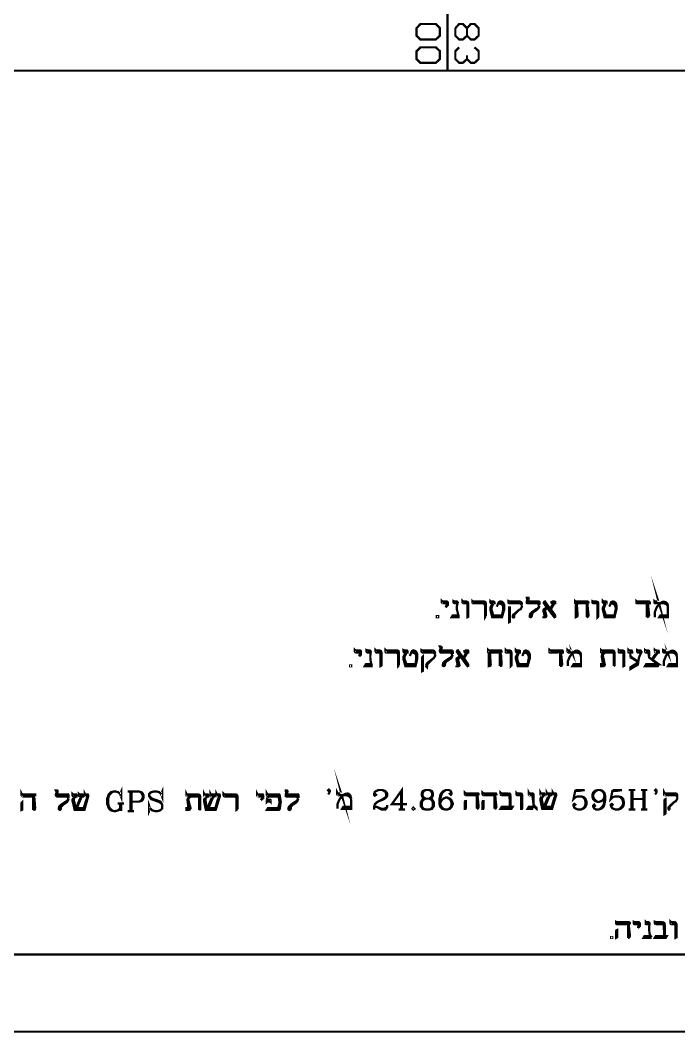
# Model space of a CAD drawing. Extents: x -6935 to 6681, y -4073 to 3778.
# Drawn here: x 3081 to 4797, y -4073 to -1435 of the extents above; entities that cross this region are included whole.
import ezdxf

# ---------------------------------------------------------------- set-up
doc = ezdxf.new("R2010")
doc.units = 0
doc.header["$MEASUREMENT"] = 0

# ---------------------------------------------------------------- blocks, each defined once
blk = doc.blocks.new('Map')
at = {"color": 0, "const_width": 0.01}
for points in [[(17.923294, 0), (17.923294, 13.33501), (0, 13.33501), (0, 0), (17.923294, 0)], [(17.58166, 0.34169), (17.58166, 12.99331), (0.3433, 12.99331), (0.3433, 0.34169), (17.58166, 0.34169)], [(17.58166, 0.34169), (17.58166, 12.99331), (0.3433, 12.99331), (0.3433, 0.34169), (17.58166, 0.34169)], [(17.176657, 4.255), (17.176657, 8.61831), (11.75663, 8.61831), (11.75663, 4.255), (17.176657, 4.255)], [(13.56495, 4.44336), (13.58166, 4.46169), (13.64996, 4.46169), (13.6683, 4.44336), (13.6683, 4.41), (13.64996, 4.39334), (13.58166, 4.39334), (13.56495, 4.41), (13.56495, 4.44336)], [(13.56495, 4.34169), (13.58166, 4.35834), (13.64996, 4.35834), (13.6683, 4.34169), (13.6683, 4.30669), (13.64996, 4.28998), (13.58166, 4.28998), (13.56495, 4.30669), (13.56495, 4.34169)], [(14.63998, 1.89165), (14.6383, 1.8967), (14.62164, 1.8967), (14.61996, 1.89833), (14.61828, 1.90001), (14.61828, 1.90668), (14.61996, 1.905), (14.63163, 1.905), (14.63499, 1.90332), (14.6383, 1.89833), (14.63998, 1.89165)], [(13.78999, 1.83501), (13.78999, 1.8967), (13.77166, 1.8967), (13.76998, 1.89833), (13.7683, 1.90001), (13.7683, 1.90668), (13.76998, 1.905), (13.78495, 1.905), (13.79162, 1.90169), (13.7933, 1.8967), (13.7933, 1.83669), (13.78999, 1.83501)], [(13.97831, 1.87836), (13.97831, 1.815), (13.97494, 1.81337), (13.97494, 1.87836), (13.97831, 1.87836)], [(14.36666, 1.83501), (14.36666, 1.8967), (14.34831, 1.8967), (14.34495, 1.89833), (14.34332, 1.90001), (14.34332, 1.90668), (14.34663, 1.905), (14.3616, 1.905), (14.36828, 1.90169), (14.36996, 1.8967), (14.36996, 1.84001), (14.36828, 1.83669), (14.36666, 1.83501)], [(13.65995, 1.83501), (13.65995, 1.84001), (13.65495, 1.84001), (13.65495, 1.83501), (13.65995, 1.83501)], [(14.25495, 1.67502), (14.25331, 1.67833), (14.23828, 1.67833), (14.23498, 1.68001), (14.2333, 1.68332), (14.2333, 1.69), (14.23498, 1.68837), (14.24664, 1.68837), (14.25163, 1.68501), (14.25331, 1.68169), (14.25495, 1.67502)], [(14.67828, 1.67502), (14.67666, 1.67833), (14.66163, 1.67833), (14.65833, 1.68001), (14.65664, 1.68332), (14.65664, 1.69), (14.65995, 1.68837), (14.66998, 1.68837), (14.67498, 1.68501), (14.67666, 1.68169), (14.67828, 1.67502)], [(13.40495, 1.61833), (13.40495, 1.67833), (13.38662, 1.67833), (13.38499, 1.68001), (13.38331, 1.68332), (13.38331, 1.69), (13.38499, 1.68837), (13.39996, 1.68837), (13.40664, 1.68501), (13.40995, 1.67833), (13.40995, 1.62169), (13.40832, 1.62001), (13.40495, 1.61833)], [(13.59332, 1.66168), (13.59332, 1.59836), (13.58996, 1.59668), (13.58996, 1.65668), (13.59164, 1.66), (13.59332, 1.66168)], [(13.98162, 1.61833), (13.98162, 1.67833), (13.96328, 1.67833), (13.95996, 1.68001), (13.95996, 1.69), (13.96164, 1.68837), (13.97663, 1.68837), (13.9833, 1.68501), (13.98498, 1.67833), (13.98498, 1.62169), (13.9833, 1.62001), (13.98162, 1.61833)], [(14.48162, 1.61833), (14.48162, 1.67833), (14.46328, 1.67833), (14.45996, 1.68001), (14.45996, 1.69), (14.46164, 1.68837), (14.47663, 1.68837), (14.4833, 1.68501), (14.48498, 1.67833), (14.48498, 1.62001), (14.48162, 1.61833)], [(13.27496, 1.61833), (13.27496, 1.62169), (13.26998, 1.62169), (13.26998, 1.61833), (13.27496, 1.61833)], [(13.23498, 1.04166), (13.2333, 1.04666), (13.21832, 1.04666), (13.21496, 1.04834), (13.21328, 1.0517), (13.21328, 1.05832), (13.21496, 1.05501), (13.22663, 1.05501), (13.23162, 1.05333), (13.2333, 1.04834), (13.23498, 1.04166)], [(14.18327, 1.0517), (14.18327, 1.04666), (14.16499, 0.98665), (14.12164, 0.98665), (14.11498, 1.01665), (14.11328, 1.02669), (14.11328, 1.03168), (14.11996, 1.04666), (14.11828, 1.04666), (14.11498, 1.04834), (14.11328, 1.0517), (14.11328, 1.05832), (14.11498, 1.05501), (14.12995, 1.05501), (14.13163, 1.0517), (14.13163, 1.04666), (14.12663, 1.04666), (14.12495, 1.04166), (14.11996, 1.03668), (14.11996, 1.02669), (14.12164, 1.01665), (14.12663, 0.99501), (14.12831, 0.99501), (14.14996, 1.04666), (14.14666, 1.04666), (14.1433, 1.04834), (14.1416, 1.0517), (14.1416, 1.05832), (14.1433, 1.05501), (14.15832, 1.05501), (14.15995, 1.0517), (14.15995, 1.04666), (14.15495, 1.04666), (14.13331, 0.99501), (14.16331, 0.99501), (14.17828, 1.04666), (14.17162, 1.04666), (14.16998, 1.04834), (14.1683, 1.0517), (14.1683, 1.05832), (14.16998, 1.05501), (14.18164, 1.05501), (14.18327, 1.0517)], [(12.10998, 1.04666), (12.10998, 1.04166), (12.09332, 0.98166), (12.04998, 0.98166), (12.0433, 1.01166), (12.03999, 1.02333), (12.03999, 1.02669), (12.04662, 1.04166), (12.04498, 1.04166), (12.04162, 1.04334), (12.03999, 1.04666), (12.03999, 1.05333), (12.0433, 1.05002), (12.05664, 1.05002), (12.05827, 1.04666), (12.05827, 1.04166), (12.05328, 1.04166), (12.05166, 1.03836), (12.04662, 1.03168), (12.04662, 1.02333), (12.04998, 1.01166), (12.05328, 0.99001), (12.05664, 0.99001), (12.0783, 1.04166), (12.07331, 1.04166), (12.06994, 1.04334), (12.06831, 1.04666), (12.06831, 1.05333), (12.07162, 1.05002), (12.08496, 1.05002), (12.08664, 1.04666), (12.08664, 1.04166), (12.08166, 1.04166), (12.05996, 0.99001), (12.08996, 0.99001), (12.10662, 1.04166), (12.09994, 1.04166), (12.09663, 1.04334), (12.09495, 1.04666), (12.09495, 1.05333), (12.09663, 1.05002), (12.1083, 1.05002), (12.10998, 1.04666)], [(12.69331, 1.04666), (12.69331, 1.04166), (12.67498, 0.98166), (12.63163, 0.98166), (12.62495, 1.01166), (12.62333, 1.02333), (12.62333, 1.02669), (12.62995, 1.04166), (12.62831, 1.04166), (12.62495, 1.04334), (12.62333, 1.04666), (12.62333, 1.05333), (12.62495, 1.05002), (12.63998, 1.05002), (12.6416, 1.04666), (12.6416, 1.04166), (12.63662, 1.04166), (12.63499, 1.03836), (12.62995, 1.03168), (12.62995, 1.02333), (12.63163, 1.01166), (12.63662, 0.99001), (12.6383, 0.99001), (12.65995, 1.04166), (12.65664, 1.04166), (12.65327, 1.04334), (12.65164, 1.04666), (12.65164, 1.05333), (12.65327, 1.05002), (12.6683, 1.05002), (12.6683, 1.04166), (12.66499, 1.04166), (12.6433, 0.99001), (12.6733, 0.99001), (12.68832, 1.04166), (12.68164, 1.04166), (12.67828, 1.04334), (12.67828, 1.05333), (12.67996, 1.05002), (12.69163, 1.05002), (12.69331, 1.04666)], [(12.9533, 0.98166), (12.90164, 0.98166), (12.90664, 0.99001), (12.94999, 0.99001), (12.9533, 0.99501), (12.95828, 1.01665), (12.9533, 1.03836), (12.94999, 1.04166), (12.90664, 1.04166), (12.90327, 1.04334), (12.90164, 1.04666), (12.90164, 1.05333), (12.90327, 1.05002), (12.95666, 1.05002), (12.95828, 1.04666), (12.96328, 1.01665), (12.95828, 0.98502), (12.95666, 0.98334), (12.9533, 0.98166)], [(14.02827, 0.98665), (14.02827, 1.04666), (14.01162, 1.04666), (14.00831, 1.04834), (14.00663, 1.0517), (14.00663, 1.05832), (14.00999, 1.05501), (14.02496, 1.05501), (14.02995, 1.05333), (14.03332, 1.04666), (14.03332, 0.99001), (14.03164, 0.98665), (14.02827, 0.98665)], [(14.6683, 1.03), (14.6683, 0.96837), (14.66662, 0.96501), (14.66331, 0.96333), (14.66331, 1.02501), (14.66499, 1.02832), (14.6683, 1.03)], [(11.81831, 1.01665), (11.81831, 0.98334), (11.81495, 0.98166), (11.81495, 1.01166), (11.81663, 1.01502), (11.81831, 1.01665)], [(13.54998, 0.9917), (13.54662, 0.98665), (13.54998, 0.98334), (13.55496, 0.98665), (13.54998, 0.9917)], [(13.78332, 1.02002), (13.78332, 0.99001), (13.78164, 0.98665), (13.77827, 0.98665), (13.77827, 1.01665), (13.77995, 1.02002), (13.78332, 1.02002)], [(13.8616, 1.02002), (13.8616, 0.99001), (13.85998, 0.98665), (13.85662, 0.98665), (13.85662, 1.01665), (13.8583, 1.02002), (13.8616, 1.02002)], [(14.71164, 0.41498), (14.71164, 0.47498), (14.69494, 0.47498), (14.69163, 0.47668), (14.68995, 0.48004), (14.68995, 0.48665), (14.69163, 0.48502), (14.70828, 0.48502), (14.71328, 0.48166), (14.71664, 0.47498), (14.71664, 0.41834), (14.71496, 0.41666), (14.71164, 0.41498)], [(14.4533, 0.45004), (14.4533, 0.41834), (14.45162, 0.41666), (14.44831, 0.41498), (14.44831, 0.44498), (14.44999, 0.44834), (14.4533, 0.45004)], [(14.43164, 0.41498), (14.43164, 0.41834), (14.42666, 0.41834), (14.42666, 0.41498), (14.43164, 0.41498)]]:
    blk.add_lwpolyline(points, close=True, dxfattribs=at)
for points in [[(13.70162, 4.255), (13.70162, 4.59836)], [(13.7366, 4.44336), (13.75331, 4.46169), (13.76998, 4.46169), (13.78831, 4.44336), (13.78831, 4.41), (13.80496, 4.39334), (13.82162, 4.39334), (13.83996, 4.41), (13.83996, 4.44336), (13.82162, 4.46169), (13.80496, 4.46169), (13.78831, 4.44336)], [(13.78831, 4.41), (13.76998, 4.39334), (13.75331, 4.39334), (13.7366, 4.41), (13.7366, 4.44336)], [(13.78831, 4.30669), (13.76998, 4.28998), (13.75331, 4.28998), (13.7366, 4.30669), (13.7366, 4.34169), (13.75331, 4.35834)], [(13.82162, 4.35834), (13.83996, 4.34169), (13.83996, 4.30669), (13.82162, 4.28998), (13.80496, 4.28998), (13.78831, 4.30669), (13.78831, 4.32334)], [(13.69331, 1.8967), (13.68164, 1.8967), (13.67828, 1.89833), (13.67666, 1.90001), (13.67666, 1.90668), (13.67828, 1.905), (13.69831, 1.905), (13.70162, 1.90332), (13.7033, 1.90001), (13.7033, 1.88834), (13.69331, 1.87836)], [(13.69831, 1.90001), (13.68164, 1.90001)], [(13.69331, 1.8967), (13.69662, 1.89502), (13.69831, 1.89165)], [(13.69331, 1.87836), (13.69831, 1.88834), (13.69831, 1.89165)], [(13.74995, 1.84169), (13.74995, 1.83501), (13.71995, 1.83501), (13.72494, 1.84337), (13.74995, 1.84337), (13.74833, 1.84836), (13.74664, 1.85666), (13.74328, 1.87001), (13.74328, 1.88336), (13.74664, 1.8967), (13.7333, 1.8967), (13.72999, 1.89833), (13.72831, 1.90001), (13.72831, 1.90668), (13.73162, 1.905), (13.74166, 1.905), (13.74496, 1.90332), (13.74664, 1.90001), (13.74664, 1.8967)], [(13.74166, 1.90001), (13.7333, 1.90001)], [(13.78999, 1.90001), (13.77166, 1.90001)], [(13.85998, 1.8967), (13.81495, 1.8967), (13.81332, 1.89833), (13.81164, 1.90001), (13.81164, 1.90668), (13.81332, 1.905), (13.86328, 1.905), (13.86996, 1.90169), (13.87164, 1.8967), (13.87164, 1.84001)], [(13.86828, 1.90001), (13.81495, 1.90001)], [(13.85998, 1.8967), (13.86498, 1.89334), (13.86828, 1.88834)], [(13.87164, 1.84001), (13.86828, 1.83501), (13.86828, 1.88834)], [(13.90495, 1.90001), (13.89666, 1.90001), (13.89996, 1.8967)], [(13.92666, 1.8967), (13.92996, 1.90169), (13.93496, 1.905), (13.94331, 1.90332), (13.94999, 1.8967), (13.9533, 1.88834), (13.9533, 1.87001), (13.94331, 1.83501), (13.89996, 1.83501), (13.8916, 1.86833), (13.8916, 1.87668), (13.89828, 1.89002), (13.89828, 1.89334), (13.89666, 1.8967), (13.8933, 1.89833), (13.8916, 1.90001), (13.8916, 1.90668), (13.8933, 1.905), (13.90495, 1.905), (13.90832, 1.90332), (13.90995, 1.90001), (13.90995, 1.8967), (13.90495, 1.8967), (13.89666, 1.87668), (13.89666, 1.86833), (13.90495, 1.84337), (13.94331, 1.84337), (13.94831, 1.87001), (13.94831, 1.87836)], [(13.91998, 1.88168), (13.92828, 1.90001), (13.93496, 1.90001), (13.94662, 1.89165), (13.94831, 1.88504)], [(13.92666, 1.89165), (13.92828, 1.89502), (13.93164, 1.8967)], [(13.93164, 1.8967), (13.93995, 1.89334), (13.94662, 1.88834), (13.94831, 1.87836)], [(14.02166, 1.8967), (13.97663, 1.8967), (13.97331, 1.89833), (13.97163, 1.90001), (13.97163, 1.90668), (13.97494, 1.905), (14.02166, 1.905), (14.02827, 1.90169), (14.03164, 1.8967), (14.03164, 1.89165)], [(14.02166, 1.90001), (13.97831, 1.90001)], [(14.01998, 1.86833), (13.99833, 1.84668), (13.99664, 1.84169), (13.99664, 1.83501), (13.99496, 1.83333), (13.99328, 1.83333), (13.99166, 1.83501), (13.99166, 1.84169), (13.99328, 1.84668), (13.99664, 1.84836), (14.01998, 1.86833), (14.02496, 1.87001), (14.02664, 1.87169), (14.03164, 1.88168), (14.03164, 1.88834)], [(14.02166, 1.8967), (14.02827, 1.89334), (14.03164, 1.88834)], [(14.09831, 1.8967), (14.05664, 1.8967), (14.05328, 1.89833), (14.05328, 1.905), (14.05664, 1.91834), (14.05328, 1.92002), (14.05328, 1.92166), (14.05996, 1.92166), (14.06164, 1.91834), (14.05664, 1.905), (14.10499, 1.905), (14.1083, 1.90332), (14.10998, 1.90001), (14.10998, 1.89002)], [(14.10499, 1.90001), (14.05664, 1.90001)], [(14.10998, 1.88504), (14.10662, 1.87836), (14.10499, 1.875), (14.09831, 1.86833), (14.08828, 1.86165), (14.08496, 1.86002), (14.0783, 1.85336), (14.07662, 1.84836), (14.07499, 1.84001), (14.07331, 1.83669), (14.06994, 1.83501), (14.06663, 1.83669), (14.06663, 1.84337), (14.06831, 1.84998), (14.07499, 1.85666), (14.09332, 1.87001), (14.09831, 1.87169), (14.10499, 1.87836), (14.10662, 1.88336), (14.10662, 1.88834)], [(14.09831, 1.8967), (14.10499, 1.89334), (14.10662, 1.88834)], [(14.16163, 1.90668), (14.16331, 1.905), (14.17498, 1.905), (14.17828, 1.90332), (14.17828, 1.8967), (14.17498, 1.8967), (14.15995, 1.87001), (14.17666, 1.84668), (14.17828, 1.84169), (14.17828, 1.83669), (14.17498, 1.83501), (14.1433, 1.87668), (14.13499, 1.86833), (14.13331, 1.8667), (14.13998, 1.84001), (14.1383, 1.83669), (14.13499, 1.83501), (14.12663, 1.83501), (14.12663, 1.83833)], [(14.13163, 1.84169), (14.12663, 1.86333), (14.12663, 1.8667), (14.12831, 1.87001), (14.13163, 1.87169), (14.1416, 1.87836), (14.12831, 1.89833), (14.12831, 1.90001), (14.12995, 1.90332), (14.13331, 1.905), (14.15664, 1.87169), (14.16998, 1.8967), (14.16662, 1.8967), (14.16331, 1.89833), (14.16163, 1.90001), (14.16163, 1.90668)], [(14.13163, 1.90001), (14.17666, 1.84001)], [(14.17666, 1.90001), (14.16331, 1.90001)], [(14.31831, 1.83501), (14.31831, 1.89165), (14.31994, 1.8967), (14.27827, 1.8967), (14.27496, 1.89002), (14.27827, 1.84337), (14.27664, 1.83833), (14.26998, 1.83501), (14.26998, 1.89002), (14.27496, 1.8967), (14.26998, 1.8967), (14.2666, 1.89833), (14.2666, 1.90668), (14.2683, 1.905), (14.32162, 1.905), (14.32499, 1.90332), (14.32662, 1.90001), (14.32662, 1.8967)], [(14.32162, 1.90001), (14.26998, 1.90001)], [(14.27166, 1.87836), (14.27496, 1.84001)], [(14.32162, 1.89165), (14.32662, 1.84337), (14.32499, 1.83833), (14.31831, 1.83501)], [(14.32162, 1.84001), (14.31994, 1.87836)], [(14.32162, 1.89165), (14.32331, 1.89502), (14.32662, 1.8967)], [(14.36666, 1.90001), (14.34831, 1.90001)], [(14.40327, 1.90001), (14.39498, 1.90001), (14.39828, 1.8967)], [(14.42498, 1.8967), (14.42666, 1.90169), (14.43327, 1.905), (14.44163, 1.90332), (14.44831, 1.8967), (14.44999, 1.88834), (14.44999, 1.87001), (14.44163, 1.83501), (14.39828, 1.83501), (14.38998, 1.86833), (14.38998, 1.87668), (14.39666, 1.89002), (14.39666, 1.89334), (14.39498, 1.8967), (14.3916, 1.89833), (14.38998, 1.90001), (14.38998, 1.90668), (14.3916, 1.905), (14.40327, 1.905), (14.40664, 1.90332), (14.40664, 1.8967), (14.40327, 1.8967), (14.39498, 1.87668), (14.39498, 1.86833), (14.40327, 1.84337), (14.44163, 1.84337), (14.44662, 1.87001), (14.44662, 1.87836)], [(14.4183, 1.88168), (14.42666, 1.90001), (14.43327, 1.90001), (14.44494, 1.89165), (14.44662, 1.88504)], [(14.42498, 1.89165), (14.42666, 1.89502), (14.42828, 1.8967)], [(14.42828, 1.8967), (14.43832, 1.89334), (14.44331, 1.88834), (14.44662, 1.87836)], [(14.58496, 1.83501), (14.58496, 1.89165), (14.58828, 1.8967), (14.54162, 1.8967), (14.53831, 1.89833), (14.53831, 1.90668), (14.53999, 1.905), (14.59495, 1.905), (14.59663, 1.90332), (14.59831, 1.90001), (14.59831, 1.8967), (14.59495, 1.8967)], [(14.59495, 1.90001), (14.54162, 1.90001)], [(14.58996, 1.89165), (14.59495, 1.84337), (14.59164, 1.83833), (14.58496, 1.83501)], [(14.58996, 1.89165), (14.59164, 1.89502), (14.59495, 1.8967)], [(14.65664, 1.905), (14.64666, 1.89833), (14.64498, 1.8967), (14.63998, 1.89165), (14.63163, 1.88336), (14.62663, 1.875), (14.61996, 1.85666), (14.61996, 1.83501)], [(14.63163, 1.90001), (14.61996, 1.90001)], [(14.65995, 1.8967), (14.64498, 1.8967)], [(14.65327, 1.90001), (14.67162, 1.8967)], [(14.65664, 1.905), (14.6683, 1.90169), (14.67666, 1.89334), (14.67828, 1.88336)], [(14.65995, 1.8967), (14.66998, 1.89334), (14.67666, 1.88666), (14.67828, 1.87668)], [(14.67828, 1.87836), (14.67828, 1.88336)], [(13.74664, 1.84001), (13.72494, 1.84001)], [(13.89828, 1.85666), (13.90327, 1.84001), (13.94163, 1.84001)], [(14.06994, 1.84001), (14.07499, 1.85336)], [(14.13163, 1.84169), (14.12995, 1.83833), (14.12663, 1.83833)], [(14.13499, 1.84001), (14.13163, 1.86333), (14.13163, 1.86833), (14.13499, 1.87169)], [(14.39666, 1.85666), (14.39996, 1.84001), (14.43995, 1.84001)], [(14.58996, 1.84001), (14.58996, 1.86165)], [(14.67828, 1.84337), (14.67828, 1.83501), (14.63998, 1.83501), (14.64498, 1.84337), (14.67828, 1.84337), (14.67828, 1.87668)], [(14.67498, 1.84001), (14.64498, 1.84001)], [(13.71328, 1.67833), (13.67162, 1.67833), (13.66998, 1.68001), (13.6683, 1.68332), (13.6683, 1.68837), (13.67162, 1.70004), (13.66998, 1.70166), (13.6683, 1.70502), (13.67162, 1.70502), (13.67498, 1.70334), (13.67666, 1.70004), (13.67162, 1.68837), (13.71995, 1.68837), (13.72331, 1.68669), (13.72494, 1.68332), (13.72494, 1.67166)], [(13.30996, 1.67833), (13.29662, 1.67833), (13.2933, 1.68001), (13.29162, 1.68332), (13.29162, 1.69), (13.2933, 1.68837), (13.31332, 1.68837), (13.31663, 1.68669), (13.31831, 1.68332), (13.31831, 1.67002), (13.30996, 1.66168)], [(13.31332, 1.68332), (13.29662, 1.68332)], [(13.30996, 1.67833), (13.31164, 1.67833), (13.31332, 1.67502)], [(13.30996, 1.66168), (13.31332, 1.67002), (13.31332, 1.67502)], [(13.36498, 1.625), (13.36498, 1.61833), (13.33496, 1.61833), (13.33996, 1.62668), (13.36498, 1.62668), (13.36328, 1.63168), (13.3616, 1.64002), (13.35998, 1.65332), (13.35998, 1.66498), (13.3616, 1.67833), (13.34831, 1.67833), (13.34495, 1.68001), (13.34332, 1.68332), (13.34332, 1.69), (13.34663, 1.68837), (13.35662, 1.68837), (13.35998, 1.68669), (13.3616, 1.68332), (13.3616, 1.67833)], [(13.35662, 1.68332), (13.34831, 1.68332)], [(13.40495, 1.68332), (13.38662, 1.68332)], [(13.47494, 1.67833), (13.43164, 1.67833), (13.42828, 1.68001), (13.42666, 1.68332), (13.42666, 1.69), (13.42828, 1.68837), (13.47831, 1.68837), (13.48498, 1.68501), (13.4866, 1.67833), (13.4866, 1.62169)], [(13.4833, 1.68332), (13.43164, 1.68332)], [(13.47494, 1.67833), (13.47999, 1.6767), (13.4833, 1.67002)], [(13.4866, 1.62169), (13.4833, 1.61833), (13.4833, 1.67002)], [(13.54162, 1.67833), (13.54498, 1.68501), (13.54998, 1.68837), (13.55996, 1.68501), (13.56495, 1.67833), (13.56831, 1.67002), (13.56831, 1.65332), (13.55996, 1.61833), (13.51498, 1.61833), (13.50663, 1.65001), (13.50663, 1.66), (13.5133, 1.67166), (13.5133, 1.6767), (13.51162, 1.67833), (13.50831, 1.68001), (13.50663, 1.68332), (13.50663, 1.69), (13.50999, 1.68837), (13.51998, 1.68837), (13.52328, 1.68669), (13.52496, 1.68332), (13.52496, 1.67833), (13.51998, 1.67833), (13.51162, 1.66), (13.51162, 1.65001), (13.51998, 1.62668), (13.55996, 1.62668), (13.56332, 1.65332), (13.56332, 1.66168)], [(13.51998, 1.68332), (13.51162, 1.68332), (13.51498, 1.67833)], [(13.53495, 1.66336), (13.5433, 1.68332), (13.54998, 1.68332), (13.56164, 1.67502), (13.56332, 1.66834)], [(13.54162, 1.67502), (13.5433, 1.67833), (13.54662, 1.67833)], [(13.54662, 1.67833), (13.55496, 1.6767), (13.56164, 1.67002), (13.56332, 1.66168)], [(13.63662, 1.67833), (13.59164, 1.67833), (13.58828, 1.68001), (13.58664, 1.68332), (13.58664, 1.69), (13.58996, 1.68837), (13.63662, 1.68837), (13.6433, 1.68501), (13.64666, 1.67833), (13.64666, 1.67502)], [(13.63662, 1.68332), (13.59332, 1.68332)], [(13.63499, 1.65001), (13.61328, 1.62836), (13.6116, 1.625), (13.6116, 1.61833), (13.60998, 1.6167), (13.60998, 1.61501), (13.6083, 1.6167), (13.60662, 1.61833), (13.60662, 1.625), (13.60998, 1.62836), (13.6116, 1.63168), (13.63499, 1.65001), (13.63998, 1.65332), (13.6416, 1.655), (13.64666, 1.66336), (13.64666, 1.67002)], [(13.63662, 1.67833), (13.6433, 1.6767), (13.64666, 1.67002)], [(13.71995, 1.68332), (13.67162, 1.68332)], [(13.72494, 1.66834), (13.72163, 1.66168), (13.71995, 1.65668), (13.71328, 1.65001), (13.7033, 1.64334), (13.69999, 1.64165), (13.69331, 1.63504), (13.69163, 1.63168), (13.68995, 1.62169), (13.68832, 1.62001), (13.68496, 1.61833), (13.68164, 1.62001), (13.68164, 1.62668), (13.68327, 1.63336), (13.68995, 1.64002), (13.70996, 1.65332), (13.71328, 1.655), (13.71995, 1.66168), (13.72163, 1.66498), (13.72163, 1.67002)], [(13.71328, 1.67833), (13.71995, 1.6767), (13.72163, 1.67002)], [(13.77664, 1.69), (13.77827, 1.68837), (13.78999, 1.68837), (13.7933, 1.68669), (13.7933, 1.67833), (13.78999, 1.67833), (13.77496, 1.65332), (13.79162, 1.62836), (13.7933, 1.625), (13.7933, 1.62001), (13.78999, 1.61833), (13.75999, 1.66), (13.74995, 1.65001), (13.74833, 1.64833), (13.75495, 1.62169), (13.75331, 1.62001), (13.74995, 1.61833), (13.74166, 1.61833), (13.74166, 1.62001)], [(13.74664, 1.625), (13.74166, 1.6467), (13.74166, 1.64833), (13.74328, 1.65332), (13.74664, 1.655), (13.75663, 1.66168), (13.74328, 1.68169), (13.74328, 1.68332), (13.74496, 1.68669), (13.74833, 1.68837), (13.77166, 1.655), (13.78495, 1.67833), (13.78164, 1.67833), (13.77827, 1.68001), (13.77664, 1.68332), (13.77664, 1.69)], [(13.74664, 1.68332), (13.79162, 1.62169)], [(13.74995, 1.62169), (13.74664, 1.6467), (13.74664, 1.65001), (13.74995, 1.655)], [(13.79162, 1.68332), (13.77827, 1.68332)], [(13.93327, 1.61833), (13.93327, 1.67502), (13.93496, 1.67833), (13.8933, 1.67833), (13.88998, 1.67166), (13.8933, 1.62668), (13.8916, 1.62001), (13.88499, 1.61833), (13.88499, 1.67166), (13.88998, 1.67833), (13.88499, 1.67833), (13.88163, 1.68001), (13.88163, 1.69), (13.88331, 1.68837), (13.93832, 1.68837), (13.93995, 1.68669), (13.94163, 1.68332), (13.94163, 1.67833)], [(13.93832, 1.68332), (13.88499, 1.68332)], [(13.8883, 1.66168), (13.88998, 1.62169)], [(13.93832, 1.67502), (13.94163, 1.62668), (13.93995, 1.62001), (13.93327, 1.61833)], [(13.93832, 1.62169), (13.93496, 1.66168)], [(13.93832, 1.67502), (13.93832, 1.67833), (13.94163, 1.67833)], [(13.98162, 1.68332), (13.96328, 1.68332)], [(14.03999, 1.67833), (14.04162, 1.68501), (14.0483, 1.68837), (14.05664, 1.68501), (14.06332, 1.67833), (14.06663, 1.67002), (14.06663, 1.65332), (14.05664, 1.61833), (14.0133, 1.61833), (14.00495, 1.65001), (14.00495, 1.66), (14.01162, 1.67166), (14.01162, 1.6767), (14.00999, 1.67833), (14.00663, 1.68001), (14.00495, 1.68332), (14.00495, 1.69), (14.00663, 1.68837), (14.0183, 1.68837), (14.02166, 1.68669), (14.02166, 1.67833), (14.0183, 1.67833), (14.00999, 1.66), (14.00999, 1.65001), (14.0183, 1.62668), (14.05664, 1.62668), (14.06164, 1.65332), (14.06164, 1.66168)], [(14.0183, 1.68332), (14.00999, 1.68332), (14.0133, 1.67833)], [(14.03332, 1.66336), (14.04162, 1.68332), (14.0483, 1.68332), (14.05996, 1.67502), (14.06164, 1.66834)], [(14.03999, 1.67502), (14.04162, 1.67833), (14.0433, 1.67833)], [(14.0433, 1.67833), (14.05328, 1.6767), (14.05827, 1.67002), (14.06164, 1.66168)], [(14.19999, 1.61833), (14.19999, 1.67502), (14.2033, 1.67833), (14.15664, 1.67833), (14.15327, 1.68001), (14.15327, 1.69), (14.15495, 1.68837), (14.20996, 1.68837), (14.21164, 1.68669), (14.21328, 1.68332), (14.21328, 1.67833), (14.20996, 1.67833)], [(14.20996, 1.68332), (14.15664, 1.68332)], [(14.20498, 1.67502), (14.20996, 1.62668), (14.20666, 1.62001), (14.19999, 1.61833)], [(14.20498, 1.67502), (14.20666, 1.67833), (14.20996, 1.67833)], [(14.27166, 1.68837), (14.26162, 1.68169), (14.25999, 1.67833), (14.25495, 1.67502), (14.24664, 1.66498), (14.24166, 1.65668), (14.23498, 1.64002), (14.23498, 1.61833)], [(14.24664, 1.68332), (14.23498, 1.68332)], [(14.2933, 1.62668), (14.2933, 1.61833), (14.25495, 1.61833), (14.25999, 1.62668), (14.2933, 1.62668), (14.2933, 1.66)], [(14.27496, 1.67833), (14.25999, 1.67833)], [(14.2683, 1.68332), (14.28831, 1.67833)], [(14.27166, 1.68837), (14.28332, 1.68501), (14.29162, 1.6767), (14.2933, 1.66498)], [(14.27496, 1.67833), (14.28495, 1.6767), (14.29162, 1.66834), (14.2933, 1.66)], [(14.2933, 1.66168), (14.2933, 1.66498)], [(14.38998, 1.63168), (14.38499, 1.66168), (14.38499, 1.66336), (14.3883, 1.67166), (14.39666, 1.67833), (14.38499, 1.67833), (14.38163, 1.68001), (14.38163, 1.69), (14.38331, 1.68837), (14.43327, 1.68837), (14.43995, 1.68501), (14.44163, 1.67833), (14.44163, 1.62169), (14.43832, 1.61833)], [(14.43327, 1.67833), (14.39996, 1.67833), (14.3916, 1.67166), (14.38998, 1.66498), (14.39828, 1.62668), (14.39828, 1.625), (14.39666, 1.62001), (14.3916, 1.61833), (14.38163, 1.61833), (14.38163, 1.62668), (14.38499, 1.62668)], [(14.43496, 1.68332), (14.38499, 1.68332)], [(14.43327, 1.67833), (14.43664, 1.67833), (14.43832, 1.67502)], [(14.43832, 1.61833), (14.43832, 1.67502)], [(14.48162, 1.68332), (14.46328, 1.68332)], [(14.54662, 1.63504), (14.54498, 1.625), (14.51162, 1.60504), (14.51162, 1.61333), (14.54162, 1.63168), (14.54162, 1.63504), (14.53831, 1.64165), (14.51998, 1.65332), (14.5166, 1.655), (14.5133, 1.65668), (14.51162, 1.66336), (14.51162, 1.67833), (14.50663, 1.67833), (14.50331, 1.68001), (14.50331, 1.69), (14.50495, 1.68837), (14.5166, 1.68837), (14.5183, 1.68669), (14.51998, 1.68332), (14.51998, 1.67833), (14.51162, 1.67833)], [(14.5166, 1.68332), (14.50663, 1.68332)], [(14.51162, 1.66336), (14.5166, 1.66), (14.5183, 1.65668), (14.53999, 1.64334), (14.54162, 1.64002)], [(14.54662, 1.63504), (14.54998, 1.65668), (14.55996, 1.67833), (14.54662, 1.67833), (14.5433, 1.68001), (14.54162, 1.68332), (14.54162, 1.69), (14.54498, 1.68837), (14.55496, 1.68837), (14.55827, 1.68669), (14.55996, 1.68332), (14.55996, 1.67833)], [(14.55496, 1.68332), (14.54662, 1.68332)], [(14.6383, 1.62668), (14.63331, 1.61833), (14.57662, 1.61833), (14.58166, 1.62668), (14.6383, 1.62668), (14.60998, 1.6467), (14.63331, 1.67833), (14.6383, 1.67833), (14.6383, 1.68332)], [(14.62495, 1.67833), (14.62831, 1.67833), (14.60662, 1.64833), (14.59495, 1.65668), (14.59164, 1.67833), (14.58166, 1.67833), (14.5783, 1.68001), (14.57662, 1.68332), (14.57662, 1.69), (14.5783, 1.68837), (14.58996, 1.68837), (14.59332, 1.68669), (14.59495, 1.68332), (14.59495, 1.66168)], [(14.58996, 1.68332), (14.58166, 1.68332)], [(14.63331, 1.62668), (14.59495, 1.65668)], [(14.63331, 1.68837), (14.62164, 1.68837), (14.61996, 1.69), (14.61996, 1.68332)], [(14.62495, 1.67833), (14.62164, 1.68001), (14.61996, 1.68332)], [(14.62495, 1.68332), (14.63331, 1.68332)], [(14.63331, 1.68837), (14.63662, 1.68669), (14.6383, 1.68332)], [(14.69662, 1.68837), (14.68496, 1.68169), (14.68327, 1.67833), (14.67828, 1.67502), (14.66998, 1.66498), (14.66662, 1.65668), (14.65995, 1.64002), (14.65995, 1.61833)], [(14.66998, 1.68332), (14.65995, 1.68332)], [(14.71832, 1.62668), (14.71832, 1.61833), (14.67828, 1.61833), (14.68327, 1.62668), (14.71832, 1.62668), (14.71832, 1.66)], [(14.69831, 1.67833), (14.68327, 1.67833)], [(14.69163, 1.68332), (14.71164, 1.67833)], [(14.69662, 1.68837), (14.70666, 1.68501), (14.71496, 1.6767), (14.71832, 1.66498)], [(14.69831, 1.67833), (14.70828, 1.6767), (14.71496, 1.66834), (14.71832, 1.66)], [(14.71832, 1.66168), (14.71832, 1.66498)], [(13.3616, 1.62169), (13.33996, 1.62169)], [(13.5133, 1.64002), (13.5183, 1.62169), (13.55664, 1.62169)], [(13.68496, 1.62169), (13.68995, 1.63504)], [(13.74664, 1.625), (13.74496, 1.62169), (13.74166, 1.62001)], [(14.01162, 1.64002), (14.01498, 1.62169), (14.05496, 1.62169)], [(14.20498, 1.62169), (14.20498, 1.64334)], [(14.28999, 1.62169), (14.25999, 1.62169)], [(14.38998, 1.64833), (14.39498, 1.62169), (14.38499, 1.62169)], [(14.38998, 1.63168), (14.3883, 1.62836), (14.38499, 1.62668)], [(14.54162, 1.62668), (14.5133, 1.61165)], [(14.63331, 1.62169), (14.58166, 1.62169)], [(14.71328, 1.62169), (14.68327, 1.62169)], [(12.25163, 1.0517), (12.25663, 1.03836), (12.25663, 1.06337), (12.25163, 1.0517), (12.24328, 1.06001), (12.23162, 1.06337), (12.22331, 1.06337), (12.20996, 1.06001), (12.20162, 1.0517), (12.19831, 1.04334), (12.19331, 1.03), (12.19331, 1.01004), (12.19831, 0.99669), (12.20162, 0.98833), (12.20996, 0.98004), (12.22331, 0.97668), (12.23162, 0.97668), (12.24328, 0.98004), (12.25163, 0.98833)], [(12.43327, 1.0517), (12.43832, 1.06337), (12.43832, 1.03836), (12.43327, 1.0517), (12.42498, 1.06001), (12.41331, 1.06337), (12.40164, 1.06337), (12.3883, 1.06001), (12.37995, 1.0517), (12.37995, 1.04334), (12.38499, 1.035), (12.3883, 1.03), (12.39666, 1.02669), (12.42162, 1.01834), (12.42996, 1.01334), (12.43832, 1.005)], [(13.17996, 1.06836), (13.17666, 1.065), (13.1733, 1.06836), (13.17666, 1.07166), (13.17996, 1.06836), (13.17996, 1.06169), (13.17666, 1.05501), (13.1733, 1.05002)], [(13.49995, 0.98334), (13.49995, 1.06998), (13.45498, 1.00668), (13.52166, 1.00668)], [(14.07499, 1.04666), (14.06495, 1.04666), (14.06332, 1.04834), (14.06164, 1.0517), (14.06164, 1.05832), (14.06332, 1.05501), (14.07662, 1.05501), (14.08166, 1.05333), (14.08328, 1.04834), (14.08328, 1.00836), (14.08496, 1.00168), (14.09663, 0.99001), (14.09663, 0.98665), (14.08328, 0.99832)], [(14.62831, 1.06836), (14.62495, 1.065), (14.62164, 1.06836), (14.62495, 1.07166), (14.62831, 1.06836), (14.62831, 1.06169), (14.62495, 1.05501), (14.62164, 1.05002)], [(14.71164, 1.04666), (14.66499, 1.04666), (14.66163, 1.04834), (14.66163, 1.05832), (14.66331, 1.05501), (14.71164, 1.05501), (14.71664, 1.05333), (14.71995, 1.04666), (14.71995, 1.04166)], [(11.86666, 0.98166), (11.86666, 1.03836), (11.86828, 1.04166), (11.81831, 1.04166), (11.81663, 1.04334), (11.81495, 1.04666), (11.81495, 1.05333), (11.81663, 1.05002), (11.87495, 1.05002), (11.87495, 1.04166)], [(11.87164, 1.04666), (11.81831, 1.04666)], [(11.87164, 1.03836), (11.87495, 0.99001), (11.87333, 0.98334), (11.86666, 0.98166)], [(11.87164, 1.03836), (11.87164, 1.04166), (11.87495, 1.04166)], [(12.01162, 1.04166), (11.97163, 1.04166), (11.96832, 1.04334), (11.96664, 1.04666), (11.96664, 1.05002), (11.97163, 1.06337), (11.96832, 1.065), (11.96664, 1.06836), (11.97163, 1.06836), (11.97494, 1.06668), (11.97494, 1.06337), (11.97163, 1.05002), (12.02166, 1.05002), (12.02328, 1.04666), (12.02328, 1.035)], [(12.0183, 1.04666), (11.97163, 1.04666)], [(12.02328, 1.03168), (12.02166, 1.02501), (12.0183, 1.02002), (12.01162, 1.01334), (12.00163, 1.00668), (11.99995, 1.005), (11.99328, 0.99832), (11.98998, 0.99501), (11.98828, 0.98502), (11.9866, 0.98334), (11.98498, 0.98166), (11.98162, 0.98334), (11.97999, 0.98502), (11.97999, 0.99001), (11.98162, 0.99669), (11.98828, 1.00336), (12.00831, 1.01665), (12.01162, 1.01834), (12.0183, 1.02501), (12.02166, 1.02832), (12.02166, 1.03337)], [(12.01162, 1.04166), (12.0183, 1.03998), (12.02166, 1.03337)], [(12.05328, 1.04666), (12.04498, 1.04666)], [(12.07998, 1.04666), (12.07162, 1.04666)], [(12.10662, 1.04666), (12.09663, 1.04666)], [(12.22331, 1.06337), (12.21496, 1.06001), (12.20666, 1.0517), (12.20162, 1.04334), (12.19831, 1.03), (12.19831, 1.01004), (12.20162, 0.99669), (12.20666, 0.98833), (12.21496, 0.98004), (12.22331, 0.97668)], [(12.28495, 1.06337), (12.33496, 1.06337), (12.34663, 1.06001), (12.35163, 1.05501), (12.35499, 1.04666), (12.35499, 1.035), (12.35163, 1.02669), (12.34663, 1.0217), (12.33496, 1.01834), (12.30166, 1.01834)], [(12.29662, 1.06337), (12.29662, 0.97668)], [(12.30166, 1.06337), (12.30166, 0.97668)], [(12.33496, 1.06337), (12.34332, 1.06001), (12.34663, 1.05501), (12.35163, 1.04666), (12.35163, 1.035), (12.34663, 1.02669), (12.34332, 1.0217), (12.33496, 1.01834)], [(12.37995, 1.04334), (12.3883, 1.035), (12.39666, 1.03), (12.42162, 1.0217), (12.42996, 1.01834), (12.43327, 1.01334), (12.43832, 1.005), (12.43832, 0.98833), (12.42996, 0.98004), (12.4183, 0.97668), (12.40495, 0.97668), (12.3933, 0.98004), (12.38499, 0.98833), (12.37995, 1.00168), (12.37995, 0.97668), (12.38499, 0.98833)], [(12.55328, 0.99501), (12.54998, 1.02501), (12.54998, 1.02669), (12.55166, 1.035), (12.55996, 1.04166), (12.54998, 1.04166), (12.54662, 1.04334), (12.54498, 1.04666), (12.54498, 1.05333), (12.54662, 1.05002), (12.59663, 1.05002), (12.60331, 1.04834), (12.60662, 1.04166), (12.60662, 0.98502), (12.60163, 0.98166)], [(12.59663, 1.04166), (12.56495, 1.04166), (12.55664, 1.035), (12.55328, 1.02832), (12.56332, 0.99001), (12.56332, 0.98833), (12.55996, 0.98334), (12.55664, 0.98166), (12.54498, 0.98166), (12.54498, 0.99001), (12.54998, 0.99001)], [(12.59994, 1.04666), (12.54998, 1.04666)], [(12.59663, 1.04166), (12.59994, 1.04166), (12.60163, 1.03836)], [(12.60163, 0.98166), (12.60163, 1.03836)], [(12.63662, 1.04666), (12.62831, 1.04666)], [(12.66331, 1.04666), (12.65327, 1.04666)], [(12.68832, 1.04666), (12.67996, 1.04666)], [(12.75831, 1.04166), (12.71496, 1.04166), (12.71164, 1.04334), (12.70996, 1.04666), (12.70996, 1.05333), (12.71328, 1.05002), (12.7633, 1.05002), (12.7683, 1.04834), (12.77166, 1.04166), (12.77166, 0.98502)], [(12.7666, 1.04666), (12.71496, 1.04666)], [(12.75831, 1.04166), (12.76498, 1.03998), (12.7666, 1.03337)], [(12.77166, 0.98502), (12.7666, 0.98166), (12.7666, 1.03337)], [(12.87495, 1.04166), (12.86328, 1.04166), (12.85998, 1.04334), (12.8583, 1.04666), (12.8583, 1.05333), (12.85998, 1.05002), (12.88331, 1.05002), (12.88499, 1.04666), (12.88499, 1.03337), (12.87495, 1.02501)], [(12.87995, 1.04666), (12.86328, 1.04666)], [(12.87495, 1.04166), (12.87831, 1.04166), (12.87995, 1.03836)], [(12.87495, 1.02501), (12.87995, 1.03337), (12.87995, 1.03836)], [(12.90164, 1.02832), (12.90495, 1.03836), (12.91499, 1.04166)], [(12.90164, 1.02832), (12.90164, 1.01665), (12.90327, 1.01834), (12.91662, 1.01834), (12.9183, 1.01665), (12.9183, 1.02501), (12.91662, 1.02669), (12.90664, 1.02669), (12.90164, 1.02501)], [(12.90664, 1.04666), (12.9533, 1.04666)], [(13.02995, 1.04166), (12.98828, 1.04166), (12.98498, 1.04334), (12.98498, 1.05002), (12.98828, 1.06337), (12.98498, 1.065), (12.98498, 1.06836), (12.98828, 1.06836), (12.99166, 1.06668), (12.99328, 1.06337), (12.98828, 1.05002), (13.03999, 1.05002), (13.04162, 1.04666), (13.04162, 1.035)], [(13.03663, 1.04666), (12.98828, 1.04666)], [(13.04162, 1.03168), (13.03831, 1.02501), (13.03663, 1.02002), (13.02995, 1.01334), (13.01998, 1.00668), (13.0166, 1.005), (13.00999, 0.99832), (13.00831, 0.99501), (13.00663, 0.98502), (13.00495, 0.98334), (13.00163, 0.98166), (12.99833, 0.98334), (12.99664, 0.98502), (12.99664, 0.99001), (12.99995, 0.99669), (13.00663, 1.00336), (13.02496, 1.01665), (13.02995, 1.01834), (13.03663, 1.02501), (13.03831, 1.02832), (13.03831, 1.03337)], [(13.02995, 1.04166), (13.03663, 1.03998), (13.03831, 1.03337)], [(13.25331, 1.05501), (13.24166, 1.04834), (13.23998, 1.04666), (13.23498, 1.04166), (13.22663, 1.03337), (13.22163, 1.02501), (13.21496, 1.00836), (13.21496, 0.98665)], [(13.22663, 1.0517), (13.21496, 1.0517)], [(13.27496, 0.99501), (13.27496, 0.98665), (13.23498, 0.98665), (13.23998, 0.99501), (13.27496, 0.99501), (13.27496, 1.02669)], [(13.25495, 1.04666), (13.23998, 1.04666)], [(13.24833, 1.0517), (13.2683, 1.04666)], [(13.25331, 1.05501), (13.2633, 1.05333), (13.27166, 1.04502), (13.27496, 1.03337)], [(13.25495, 1.04666), (13.26498, 1.04334), (13.27166, 1.03668), (13.27496, 1.02669)], [(13.27496, 1.03), (13.27496, 1.03337)], [(13.37995, 1.05333), (13.38499, 1.04834), (13.37995, 1.04502), (13.37663, 1.04834), (13.37663, 1.05333), (13.37995, 1.06169), (13.38499, 1.065), (13.39666, 1.06998), (13.41331, 1.06998), (13.42666, 1.065), (13.42996, 1.06169), (13.43496, 1.05333), (13.43496, 1.04502), (13.42996, 1.03668), (13.4183, 1.02832), (13.39666, 1.02002), (13.3883, 1.01502), (13.37995, 1.00668), (13.37663, 0.99501), (13.37663, 0.98334)], [(13.41331, 1.06998), (13.42162, 1.065), (13.42666, 1.06169), (13.42996, 1.05333), (13.42996, 1.04502), (13.42666, 1.03668), (13.41331, 1.02832), (13.39666, 1.02002)], [(13.49664, 1.06169), (13.49664, 0.98334)], [(13.60499, 1.03168), (13.59164, 1.02832), (13.58828, 1.02333), (13.58328, 1.01502), (13.58328, 0.99832), (13.58828, 0.9917), (13.59164, 0.98665), (13.60499, 0.98334), (13.62164, 0.98334), (13.63331, 0.98665), (13.63662, 0.9917), (13.6416, 0.99832), (13.6416, 1.01502), (13.63662, 1.02333), (13.63331, 1.02832), (13.62164, 1.03168)], [(13.60499, 1.06998), (13.59164, 1.065), (13.58828, 1.05669), (13.58828, 1.04502), (13.59164, 1.03668), (13.60499, 1.03168), (13.62164, 1.03168), (13.63331, 1.03668), (13.63662, 1.04502), (13.63662, 1.05669), (13.63331, 1.065), (13.62164, 1.06998), (13.60499, 1.06998), (13.59663, 1.065), (13.59164, 1.05669), (13.59164, 1.04502), (13.59663, 1.03668), (13.60499, 1.03168)], [(13.60499, 1.03168), (13.59663, 1.02832), (13.59164, 1.02333), (13.58828, 1.01502), (13.58828, 0.99832), (13.59164, 0.9917), (13.59663, 0.98665), (13.60499, 0.98334)], [(13.62164, 1.03168), (13.62831, 1.03668), (13.63331, 1.04502), (13.63331, 1.05669), (13.62831, 1.065), (13.62164, 1.06998)], [(13.62164, 0.98334), (13.62831, 0.98665), (13.63331, 0.9917), (13.63662, 0.99832), (13.63662, 1.01502), (13.63331, 1.02333), (13.62831, 1.02832), (13.62164, 1.03168)], [(13.71664, 1.05669), (13.71164, 1.05333), (13.71664, 1.04834), (13.71995, 1.05333), (13.71995, 1.05669), (13.71664, 1.065), (13.70828, 1.06998), (13.69494, 1.06998), (13.68327, 1.065), (13.67498, 1.05669), (13.66998, 1.04834), (13.66662, 1.03168), (13.66662, 1.00668), (13.66998, 0.99501), (13.67828, 0.98665), (13.69163, 0.98334), (13.69999, 0.98334), (13.71164, 0.98665), (13.71995, 0.99501), (13.72494, 1.00668), (13.72494, 1.01166), (13.71995, 1.02333), (13.71164, 1.03168), (13.69999, 1.03668), (13.69494, 1.03668), (13.68327, 1.03168), (13.67498, 1.02333), (13.66998, 1.01166)], [(13.69494, 1.06998), (13.68664, 1.065), (13.67828, 1.05669), (13.67498, 1.04834), (13.66998, 1.03168), (13.66998, 1.00668), (13.67498, 0.99501), (13.68327, 0.98665), (13.69163, 0.98334)], [(13.69999, 0.98334), (13.70828, 0.98665), (13.71664, 0.99501), (13.71995, 1.00668), (13.71995, 1.01166), (13.71664, 1.02333), (13.70828, 1.03168), (13.69999, 1.03668)], [(13.83166, 0.98665), (13.83166, 1.04166), (13.83328, 1.04666), (13.78332, 1.04666), (13.77995, 1.04834), (13.77827, 1.0517), (13.77827, 1.05832), (13.78164, 1.05501), (13.83828, 1.05501), (13.83996, 1.0517), (13.83996, 1.04666)], [(13.83496, 1.0517), (13.78332, 1.0517)], [(13.83496, 1.04166), (13.83996, 0.99501), (13.83664, 0.98833), (13.83166, 0.98665)], [(13.83496, 1.04166), (13.83664, 1.04502), (13.83996, 1.04666)], [(13.90995, 0.98665), (13.90995, 1.04166), (13.91163, 1.04666), (13.8616, 1.04666), (13.8583, 1.04834), (13.85662, 1.0517), (13.85662, 1.05832), (13.85998, 1.05501), (13.91662, 1.05501), (13.9183, 1.0517), (13.9183, 1.04666)], [(13.91331, 1.0517), (13.8616, 1.0517)], [(13.91331, 1.04166), (13.9183, 0.99501), (13.91499, 0.98833), (13.90995, 0.98665)], [(13.91331, 1.04166), (13.91499, 1.04502), (13.9183, 1.04666)], [(13.97163, 1.05501), (13.93995, 1.05501), (13.93664, 1.05832), (13.93664, 1.0517)], [(13.94163, 1.04666), (13.93832, 1.04834), (13.93664, 1.0517)], [(13.93995, 1.0517), (13.97494, 1.0517)], [(13.94163, 1.04666), (13.97163, 1.04666), (13.97494, 1.04502), (13.97663, 1.04166), (13.97831, 0.99501)], [(13.97163, 1.05501), (13.97831, 1.05333), (13.98162, 1.04666)], [(13.98162, 0.99501), (13.98162, 1.04666)], [(14.02827, 1.0517), (14.01162, 1.0517)], [(14.0783, 0.99501), (14.06164, 0.99501), (14.05664, 0.98665), (14.07662, 0.98665), (14.08328, 1.00336), (14.0783, 1.04166)], [(14.06495, 1.0517), (14.0783, 1.0517)], [(14.07499, 1.04666), (14.0783, 1.04502), (14.0783, 1.04166)], [(14.12663, 1.0517), (14.11828, 1.0517)], [(14.15327, 1.0517), (14.1433, 1.0517)], [(14.17828, 1.0517), (14.16998, 1.0517)], [(14.2683, 1.06998), (14.25999, 1.03), (14.2683, 1.03836), (14.27995, 1.04166), (14.2933, 1.04166), (14.30496, 1.03836), (14.31332, 1.03), (14.31831, 1.01665), (14.31831, 1.00836), (14.31332, 0.99669), (14.30496, 0.98833), (14.2933, 0.98334), (14.27995, 0.98334), (14.2683, 0.98833), (14.2633, 0.9917), (14.25999, 1), (14.25999, 1.005), (14.2633, 1.00836), (14.2683, 1.005), (14.2633, 1)], [(14.2683, 1.06998), (14.30996, 1.06998)], [(14.2683, 1.06668), (14.28831, 1.06668), (14.30996, 1.06998)], [(14.2933, 1.04166), (14.30166, 1.03836), (14.30996, 1.03), (14.31332, 1.01665), (14.31332, 1.00836), (14.30996, 0.99669), (14.30166, 0.98833), (14.2933, 0.98334)], [(14.39666, 1.04166), (14.3933, 1.03), (14.38499, 1.0217), (14.37164, 1.01665), (14.36828, 1.01665), (14.35499, 1.0217), (14.34663, 1.03), (14.34332, 1.04166), (14.34332, 1.04666), (14.34663, 1.05832), (14.35499, 1.06668), (14.36828, 1.06998), (14.37663, 1.06998), (14.3883, 1.06668), (14.39666, 1.05832), (14.39996, 1.04666), (14.39996, 1.0217), (14.39666, 1.005), (14.3933, 0.99669), (14.38499, 0.98833), (14.37164, 0.98334), (14.35998, 0.98334), (14.35163, 0.98833), (14.34663, 0.99669), (14.34663, 1), (14.35163, 1.005), (14.35499, 1), (14.35163, 0.99669)], [(14.36828, 1.01665), (14.35998, 1.0217), (14.35163, 1.03), (14.34663, 1.04166), (14.34663, 1.04666), (14.35163, 1.05832), (14.35998, 1.06668), (14.36828, 1.06998)], [(14.37663, 1.06998), (14.38499, 1.06668), (14.3933, 1.05832), (14.39666, 1.04666), (14.39666, 1.0217), (14.3933, 1.005), (14.3883, 0.99669), (14.37995, 0.98833), (14.37164, 0.98334)], [(14.43327, 1.06998), (14.42498, 1.03), (14.43327, 1.03836), (14.44662, 1.04166), (14.45828, 1.04166), (14.47163, 1.03836), (14.47999, 1.03), (14.4833, 1.01665), (14.4833, 1.00836), (14.47999, 0.99669), (14.47163, 0.98833), (14.45828, 0.98334), (14.44662, 0.98334), (14.43327, 0.98833), (14.42996, 0.9917), (14.42498, 1), (14.42498, 1.005), (14.42996, 1.00836), (14.43327, 1.005), (14.42996, 1)], [(14.43327, 1.06998), (14.47494, 1.06998)], [(14.43327, 1.06668), (14.45498, 1.06668), (14.47494, 1.06998)], [(14.45828, 1.04166), (14.46664, 1.03836), (14.47494, 1.03), (14.47999, 1.01665), (14.47999, 1.00836), (14.47494, 0.99669), (14.46664, 0.98833), (14.45828, 0.98334)], [(14.50495, 1.06998), (14.53333, 1.06998)], [(14.5166, 1.06998), (14.5166, 0.98334)], [(14.52166, 1.06998), (14.52166, 0.98334)], [(14.52166, 1.03), (14.56994, 1.03)], [(14.55827, 1.06998), (14.58664, 1.06998)], [(14.56994, 1.06998), (14.56994, 0.98334)], [(14.57499, 1.06998), (14.57499, 0.98334)], [(14.71164, 1.0517), (14.6683, 1.0517)], [(14.70828, 1.01834), (14.68664, 0.99669), (14.68496, 0.9917), (14.68496, 0.98502), (14.68327, 0.98334), (14.68164, 0.98502), (14.67996, 0.98665), (14.67996, 0.9917), (14.68327, 0.99669), (14.68496, 0.99832), (14.70828, 1.01834), (14.71328, 1.02002), (14.71496, 1.02333), (14.71995, 1.03168), (14.71995, 1.03836)], [(14.71164, 1.04666), (14.71664, 1.04502), (14.71995, 1.03836)], [(11.87164, 0.98502), (11.87164, 1.00668)], [(11.98498, 0.98502), (11.98828, 0.99832)], [(12.08828, 0.98502), (12.05328, 0.98502)], [(12.23998, 1.01004), (12.2683, 1.01004)], [(12.25163, 1.01004), (12.25163, 0.97668)], [(12.25663, 1.01004), (12.25663, 0.97668)], [(12.55328, 1.01166), (12.55827, 0.98502), (12.54998, 0.98502)], [(12.55328, 0.99501), (12.55328, 0.9917), (12.54998, 0.99001)], [(12.67162, 0.98502), (12.63662, 0.98502)], [(12.90664, 1.02333), (12.91499, 1.02333)], [(12.9533, 0.98502), (12.90664, 0.98502)], [(13.00163, 0.98502), (13.00663, 0.99832)], [(13.26998, 0.99001), (13.23998, 0.99001)], [(13.37663, 0.9917), (13.37995, 0.99501), (13.3883, 0.99501), (13.40995, 0.98665), (13.42162, 0.98665), (13.42996, 0.9917), (13.43496, 0.99501)], [(13.3883, 0.99501), (13.40995, 0.98334), (13.42666, 0.98334), (13.42996, 0.98665), (13.43496, 0.99501), (13.43496, 1.00336)], [(13.48498, 0.98334), (13.5133, 0.98334)], [(13.83496, 0.99001), (13.83496, 1.01166)], [(13.91331, 0.99001), (13.91331, 1.01166)], [(13.98162, 0.99501), (13.98998, 0.99501), (13.98498, 0.98665), (13.93664, 0.98665), (13.94163, 0.99501), (13.97831, 0.99501)], [(13.98498, 0.99001), (13.93995, 0.99001)], [(14.07499, 0.99001), (14.06164, 0.99001)], [(14.16163, 0.99001), (14.12663, 0.99001)], [(14.50495, 0.98334), (14.53333, 0.98334)], [(14.55827, 0.98334), (14.58664, 0.98334)], [(12.28495, 0.97668), (12.31332, 0.97668)], [(14.50163, 0.41498), (14.50163, 0.47168), (14.50331, 0.47498), (14.4533, 0.47498), (14.44999, 0.47668), (14.44831, 0.48004), (14.44831, 0.48665), (14.45162, 0.48502), (14.50495, 0.48502), (14.50831, 0.48334), (14.50999, 0.48004), (14.50999, 0.47498)], [(14.54498, 0.47498), (14.53164, 0.47498), (14.52827, 0.47668), (14.52664, 0.48004), (14.52664, 0.48665), (14.52995, 0.48502), (14.5483, 0.48502), (14.55166, 0.48334), (14.55328, 0.48004), (14.55328, 0.46669), (14.54498, 0.45833)], [(14.60163, 0.42166), (14.60163, 0.41498), (14.56994, 0.41498), (14.57499, 0.42334), (14.60163, 0.42334), (14.59831, 0.42833), (14.59663, 0.43669), (14.59495, 0.45004), (14.59495, 0.46333), (14.59663, 0.47498), (14.58328, 0.47498), (14.57998, 0.47668), (14.57998, 0.48665), (14.58166, 0.48502), (14.59164, 0.48502), (14.59495, 0.48334), (14.59663, 0.48004), (14.59663, 0.47498)], [(14.65495, 0.48502), (14.62333, 0.48502), (14.61996, 0.48665), (14.61996, 0.48004)], [(14.50495, 0.48004), (14.4533, 0.48004)], [(14.50495, 0.47168), (14.50999, 0.42334), (14.50663, 0.41666), (14.50163, 0.41498)], [(14.50495, 0.47168), (14.50663, 0.47498), (14.50999, 0.47498)], [(14.5483, 0.48004), (14.53164, 0.48004)], [(14.54498, 0.47498), (14.5483, 0.47498), (14.5483, 0.47168)], [(14.54498, 0.45833), (14.5483, 0.46669), (14.5483, 0.47168)], [(14.59164, 0.48004), (14.58328, 0.48004)], [(14.62495, 0.47498), (14.62164, 0.47668), (14.61996, 0.48004)], [(14.62333, 0.48004), (14.65833, 0.48004)], [(14.62495, 0.47498), (14.65833, 0.47498), (14.65995, 0.47168), (14.66163, 0.42334)], [(14.65495, 0.48502), (14.66163, 0.48166), (14.66499, 0.47498)], [(14.66499, 0.42334), (14.66499, 0.47498)], [(14.71164, 0.48004), (14.69494, 0.48004)], [(14.50495, 0.41834), (14.50495, 0.44)], [(14.59663, 0.41834), (14.57499, 0.41834)], [(14.66499, 0.42334), (14.6733, 0.42334), (14.6683, 0.41498), (14.61996, 0.41498), (14.62495, 0.42334), (14.66163, 0.42334)], [(14.6683, 0.41834), (14.62333, 0.41834)]]:
    blk.add_lwpolyline(points, dxfattribs=at)

msp = doc.modelspace()

# ---------------------------------------------------------------- block references
at = {"linetype": 'ByBlock', "xscale": 588.2508833876793, "yscale": 588.2508833876793, "zscale": 588.2508833876793}
msp.add_blockref('Map', (-3865.5, -4069.7), dxfattribs=at)

doc.saveas('drawing.dxf')
